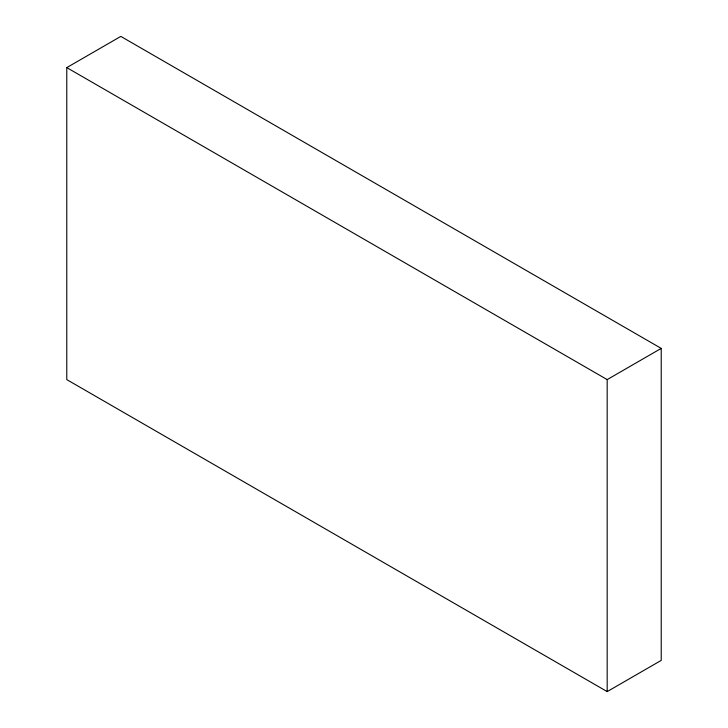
<?xml version="1.0" encoding="UTF-8"?>
<svg xmlns="http://www.w3.org/2000/svg" width="728" height="728" viewBox="0 0 728 728"><rect width="100%" height="100%" fill="white"/><g stroke="black" fill="none" stroke-linecap="round" stroke-linejoin="round"><path stroke-width="1.09" d="M66.776 67.604L120.821 36.4L661.224 348.394L661.224 660.396L607.179 691.6L66.776 379.606L66.776 67.604L607.179 379.597L661.224 348.394M607.179 379.597L607.179 691.6"/></g></svg>
